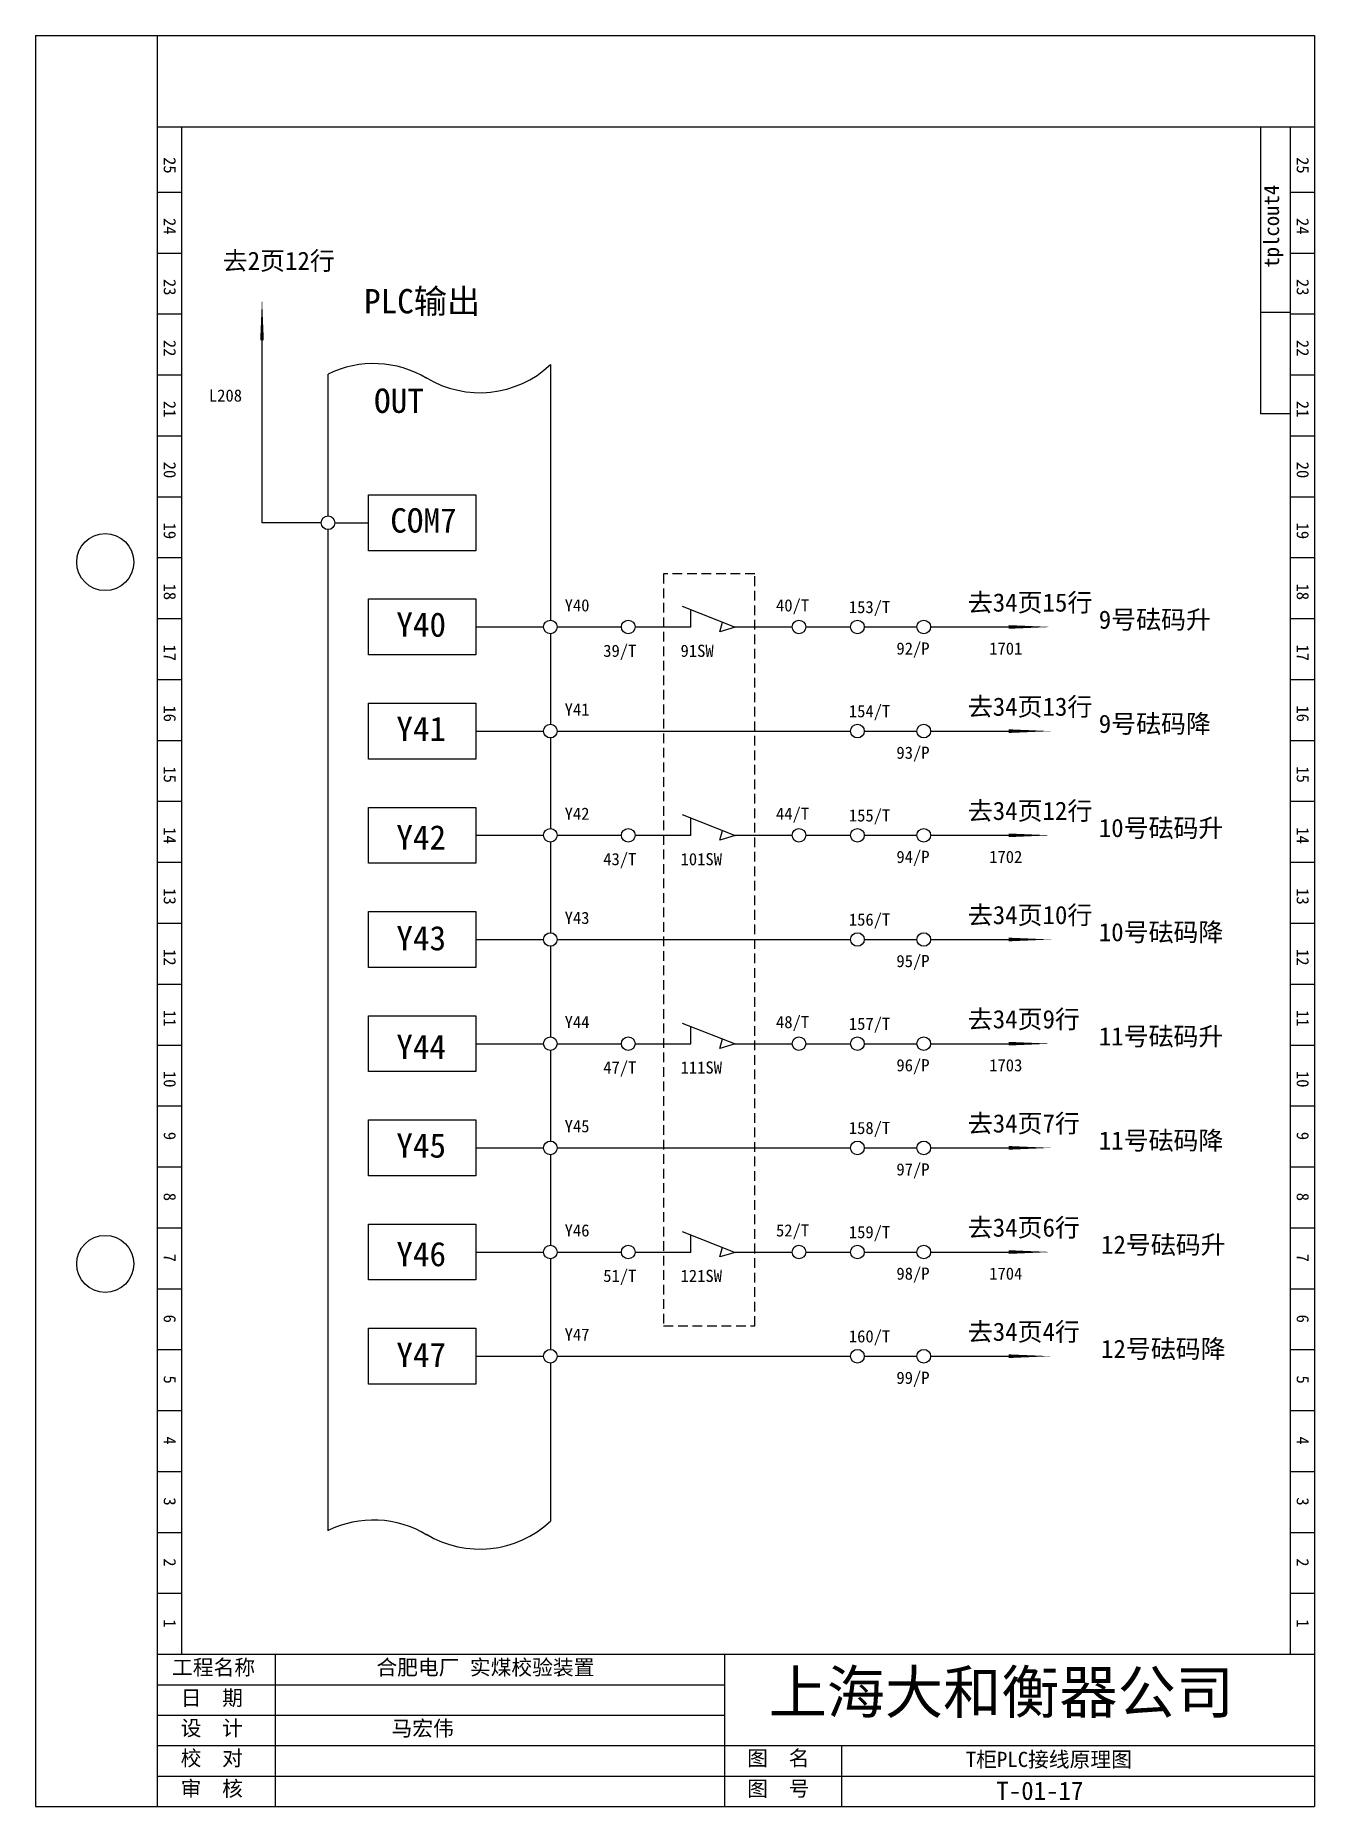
# Model space of a CAD drawing. Extents: x 370 to 580, y -51 to 240.
import ezdxf

# ---------------------------------------------------------------- set-up
doc = ezdxf.new("R2010")
doc.units = 0
doc.header["$LTSCALE"] = 0.5
doc.linetypes.add('DASHED2', pattern=[9.525, 6.35, -3.175])
doc.layers.get('0').update_dxf_attribs({"linetype": 'CONTINUOUS'})

# ---------------------------------------------------------------- blocks, each defined once
blk = doc.blocks.new('A$C1BE90A1B')
at = {"insert": (0.67, 3.86), "char_height": 2.5, "width": 44.7874, "attachment_point": 1}
blk.add_mtext('\\f宋体|b0|i0|c134|p2;T柜PLC接线原理图', dxfattribs=at)
blk = doc.blocks.new('A$C5B9B0CC9')
at = {"insert": (0.21, 3.58), "char_height": 2.5, "width": 20.5327, "attachment_point": 1}
blk.add_mtext('\\f宋体|b0|i0|c134|p2;马宏伟', dxfattribs=at)
blk = doc.blocks.new('A$C65121FEA')
at = {"ltscale": 0.5}
blk.add_blockref('A$C5B9B0CC9', (0, 0), dxfattribs=at)

msp = doc.modelspace()

# ---------------------------------------------------------------- linework, layer by layer
for p, q in [((369.82, 239.81), (579.82, 239.81)), ((369.82, 239.81), (369.82, -50.91)), ((389.82, 239.81), (389.82, -50.91)), ((579.82, 239.81), (579.82, -50.91)), ((389.82, 224.81), (579.82, 224.81)), ((393.82, 224.81), (393.82, -25.91)), ((570.94, 224.81), (570.94, 177.67)), ((575.82, 224.81), (575.82, -25.91)), ((579.82, 224.81), (579.82, -25.91)), ((389.82, 214.09), (393.82, 214.09)), ((575.82, 214.09), (579.82, 214.09)), ((389.82, 204.09), (393.82, 204.09)), ((575.82, 204.09), (579.82, 204.09)), ((389.82, 194.09), (393.82, 194.09)), ((575.81, 194.35), (570.94, 194.35)), ((575.82, 194.09), (579.82, 194.09)), ((389.82, 184.09), (393.82, 184.09)), ((575.82, 184.09), (579.82, 184.09)), ((575.81, 177.67), (570.94, 177.67)), ((389.82, 174.09), (393.82, 174.09)), ((575.82, 174.09), (579.82, 174.09)), ((389.82, 164.09), (393.82, 164.09)), ((575.82, 164.09), (579.82, 164.09)), ((389.82, 154.09), (393.82, 154.09)), ((575.82, 154.09), (579.82, 154.09)), ((389.82, 144.09), (393.82, 144.09)), ((575.82, 144.09), (579.82, 144.09)), ((389.82, 134.09), (393.82, 134.09)), ((575.82, 134.09), (579.82, 134.09)), ((389.82, 124.09), (393.82, 124.09)), ((575.82, 124.09), (579.82, 124.09)), ((389.82, 114.09), (393.82, 114.09)), ((575.82, 114.09), (579.82, 114.09)), ((389.82, 104.09), (393.82, 104.09)), ((575.82, 104.09), (579.82, 104.09)), ((389.82, 94.09), (393.82, 94.09)), ((575.82, 94.09), (579.82, 94.09)), ((389.82, 84.09), (393.82, 84.09)), ((575.82, 84.09), (579.82, 84.09)), ((389.82, 74.09), (393.82, 74.09)), ((575.82, 74.09), (579.82, 74.09)), ((389.82, 64.09), (393.82, 64.09)), ((575.82, 64.09), (579.82, 64.09)), ((389.82, 54.09), (393.82, 54.09)), ((575.82, 54.09), (579.82, 54.09)), ((389.82, 44.09), (393.82, 44.09)), ((575.82, 44.09), (579.82, 44.09)), ((389.82, 34.09), (393.82, 34.09)), ((575.82, 34.09), (579.82, 34.09)), ((389.82, 24.09), (393.82, 24.09)), ((575.82, 24.09), (579.82, 24.09)), ((389.82, 14.09), (393.82, 14.09)), ((575.82, 14.09), (579.82, 14.09)), ((389.82, 4.09), (393.82, 4.09)), ((575.82, 4.09), (579.82, 4.09)), ((389.82, -5.91), (393.82, -5.91)), ((575.82, -5.91), (579.82, -5.91)), ((389.82, -15.91), (393.82, -15.91)), ((575.82, -15.91), (579.82, -15.91)), ((389.82, -25.91), (579.82, -25.91)), ((409.2, -25.91), (409.2, -50.91)), ((482.93, -25.91), (482.93, -50.91)), ((389.82, -30.91), (482.93, -30.91)), ((389.82, -35.91), (482.93, -35.91)), ((389.82, -40.91), (579.82, -40.91)), ((502.18, -40.91), (502.18, -50.91)), ((389.82, -45.91), (579.82, -45.91)), ((369.82, -50.91), (579.82, -50.91))]:
    msp.add_line(p, q)
at = {"ltscale": 0.5}
for p, q in [((407.02, 159.81), (407.02, 189.75)), ((416.74, 159.81), (407.02, 159.81)), ((418.98, 159.81), (424.51, 159.81)), ((476.01, 146.1), (484.7, 142.66)), ((477.43, 142.66), (477.43, 145.54)), ((442.12, 142.71), (453.24, 142.71)), ((455.48, 142.71), (466.02, 142.71)), ((468.26, 142.71), (477.43, 142.71)), ((482.17, 141.92), (482.61, 143.49)), ((484.7, 142.66), (482.17, 141.92)), ((484.58, 142.71), (494.05, 142.71)), ((496.29, 142.71), (503.66, 142.71)), ((505.89, 142.71), (514.54, 142.71)), ((516.78, 142.71), (529.59, 142.71)), ((442.12, 125.61), (453.24, 125.61)), ((455.48, 125.61), (503.66, 125.61)), ((505.89, 125.61), (514.54, 125.61)), ((516.78, 125.61), (529.59, 125.61)), ((476.01, 111.9), (484.7, 108.46)), ((477.43, 108.46), (477.43, 111.34)), ((442.12, 108.51), (453.24, 108.51)), ((455.48, 108.51), (466.02, 108.51)), ((468.26, 108.51), (477.43, 108.51)), ((482.17, 107.72), (482.61, 109.29)), ((484.7, 108.46), (482.17, 107.72)), ((484.58, 108.51), (494.05, 108.51)), ((496.29, 108.51), (503.66, 108.51)), ((505.89, 108.51), (514.54, 108.51)), ((516.78, 108.51), (529.59, 108.51)), ((442.12, 91.41), (453.24, 91.41)), ((455.48, 91.41), (503.66, 91.41)), ((505.89, 91.41), (514.54, 91.41)), ((516.78, 91.41), (529.59, 91.41)), ((476.01, 77.7), (484.7, 74.26)), ((477.43, 74.26), (477.43, 77.14)), ((442.12, 74.31), (453.24, 74.31)), ((455.48, 74.31), (466.02, 74.31)), ((468.26, 74.31), (477.43, 74.31)), ((482.17, 73.52), (482.61, 75.09)), ((484.7, 74.26), (482.17, 73.52)), ((484.58, 74.31), (494.05, 74.31)), ((496.29, 74.31), (503.66, 74.31)), ((505.89, 74.31), (514.54, 74.31)), ((516.78, 74.31), (529.59, 74.31)), ((442.12, 57.21), (453.24, 57.21)), ((455.48, 57.21), (503.66, 57.21)), ((455.48, 57.21), (503.66, 57.21)), ((505.89, 57.21), (514.54, 57.21)), ((505.89, 57.21), (514.54, 57.21)), ((516.78, 57.21), (529.59, 57.21)), ((516.78, 57.21), (529.59, 57.21)), ((476.01, 43.5), (484.7, 40.06)), ((477.43, 40.06), (477.43, 42.94)), ((482.17, 39.32), (482.61, 40.89)), ((442.12, 40.11), (453.24, 40.11)), ((455.48, 40.11), (466.02, 40.11)), ((468.26, 40.11), (477.43, 40.11)), ((484.7, 40.06), (482.17, 39.32)), ((484.58, 40.11), (494.05, 40.11)), ((496.29, 40.11), (503.66, 40.11)), ((505.89, 40.11), (514.54, 40.11)), ((516.78, 40.11), (529.59, 40.11)), ((442.12, 23.01), (453.24, 23.01)), ((455.48, 23.01), (503.66, 23.01)), ((505.89, 23.01), (514.54, 23.01)), ((516.78, 23.01), (529.59, 23.01))]:
    msp.add_line(p, q, dxfattribs=at)
at = {"linetype": 'DASHED2', "ltscale": 0.5}
for p, q in [((472.94, 151.42), (472.94, 27.99)), ((487.92, 151.42), (472.94, 151.42)), ((487.92, 27.99), (487.92, 151.42)), ((472.94, 27.99), (487.92, 27.99))]:
    msp.add_line(p, q, dxfattribs=at)
at = {"ltscale": 0.5}
for points in [[(407.02, 189.75, 0.6, 0, 0), (407.02, 196.75, 0, 0, 0)], [(529.59, 142.71, 0.6, 0, 0), (536.59, 142.71, 0, 0, 0)], [(529.59, 125.61, 0.6, 0, 0), (536.59, 125.61, 0, 0, 0)], [(529.59, 108.51, 0.6, 0, 0), (536.59, 108.51, 0, 0, 0)], [(529.59, 91.41, 0.6, 0, 0), (536.59, 91.41, 0, 0, 0)], [(529.59, 74.31, 0.6, 0, 0), (536.59, 74.31, 0, 0, 0)], [(529.59, 57.21, 0.6, 0, 0), (536.59, 57.21, 0, 0, 0)], [(529.59, 40.11, 0.6, 0, 0), (536.59, 40.11, 0, 0, 0)], [(529.59, 23.01, 0.6, 0, 0), (536.59, 23.01, 0, 0, 0)]]:
    msp.add_lwpolyline(points, format="xyseb", dxfattribs=at)
for points in [[(417.86, 168.74), (417.86, 184.19)], [(454.36, 185.77), (454.36, 143.83)], [(417.86, 160.93), (417.86, 179.34)], [(417.86, -5.63), (417.86, 158.69)], [(454.36, 141.59), (454.36, 126.73)], [(454.36, 124.49), (454.36, 109.63)], [(454.36, 107.39), (454.36, 92.53)], [(454.36, 90.29), (454.36, 75.43)], [(454.36, 73.19), (454.36, 58.33)], [(454.36, 56.09), (454.36, 41.23)], [(454.36, 38.99), (454.36, 24.13)], [(454.36, 27.78), (454.36, 24.13)], [(454.36, 21.89), (454.36, 7.03)], [(454.36, 21.89), (454.36, -4.06)]]:
    msp.add_lwpolyline(points)
for points in [[(424.51, 164.4), (442.12, 164.4), (442.12, 155.22), (424.51, 155.22)], [(424.51, 147.3), (442.12, 147.3), (442.12, 138.12), (424.51, 138.12)], [(424.51, 130.2), (442.12, 130.2), (442.12, 121.02), (424.51, 121.02)], [(424.51, 113.1), (442.12, 113.1), (442.12, 103.92), (424.51, 103.92)], [(424.51, 96), (442.12, 96), (442.12, 86.82), (424.51, 86.82)], [(424.51, 78.9), (442.12, 78.9), (442.12, 69.72), (424.51, 69.72)], [(424.51, 61.8), (442.12, 61.8), (442.12, 52.62), (424.51, 52.62)], [(424.51, 44.7), (442.12, 44.7), (442.12, 35.52), (424.51, 35.52)], [(424.51, 27.6), (442.12, 27.6), (442.12, 18.42), (424.51, 18.42)]]:
    msp.add_lwpolyline(points, close=True)
for centre in [(417.86, 159.81), (454.36, 142.71), (467.14, 142.71), (495.17, 142.71), (504.77, 142.71), (515.66, 142.71), (454.36, 125.61), (504.77, 125.61), (515.66, 125.61), (454.36, 108.51), (467.14, 108.51), (495.17, 108.51), (504.77, 108.51), (515.66, 108.51), (454.36, 91.41), (504.77, 91.41), (515.66, 91.41), (454.36, 74.31), (467.14, 74.31), (495.17, 74.31), (504.77, 74.31), (515.66, 74.31), (454.36, 57.21), (504.77, 57.21), (515.66, 57.21), (454.36, 40.11), (467.14, 40.11), (495.17, 40.11), (504.77, 40.11), (515.66, 40.11), (454.36, 23.01), (504.77, 23.01), (515.66, 23.01)]:
    msp.add_circle(centre, 1.12, dxfattribs=at)
for centre in [(381.28, 153.36), (381.28, 38.17)]:
    msp.add_circle(centre, 4.68)
for centre, start, end in [((425.33, 169.05), 58.7064, 116.2668), ((442.77, 198.05), 238.7064, 313.3355), ((425.33, -20.77), 58.7064, 116.2668), ((442.77, 8.23), 238.7064, 313.3355)]:
    msp.add_arc(centre, 16.89, start, end, dxfattribs=at)

# ---------------------------------------------------------------- block references
for name, p in [('A$C65121FEA', (428.07, -40.4)), ('A$C1BE90A1B', (521.9, -45.78))]:
    msp.add_blockref(name, p, dxfattribs=at)

# ---------------------------------------------------------------- texts
at = {"char_height": 2, "width": 13.8727, "attachment_point": 1, "rotation": 270}
for s, insert in [('25', (392.89, 219.84)), ('25', (578.89, 219.84)), ('24', (392.89, 209.84)), ('24', (578.89, 209.84)), ('23', (392.89, 199.84)), ('23', (578.89, 199.84)), ('22', (392.89, 189.84)), ('22', (578.89, 189.84)), ('21', (392.89, 179.84)), ('21', (578.89, 179.84)), ('20', (392.89, 169.84)), ('20', (578.89, 169.84)), ('19', (392.89, 159.84)), ('19', (578.89, 159.84)), ('18', (392.89, 149.84)), ('18', (578.89, 149.84)), ('17', (392.89, 139.84)), ('17', (578.89, 139.84)), ('16', (392.89, 129.84)), ('16', (578.89, 129.84)), ('15', (392.89, 119.84)), ('15', (578.89, 119.84)), ('14', (392.89, 109.84)), ('14', (578.89, 109.84)), ('13', (392.89, 99.84)), ('13', (578.89, 99.84)), ('12', (392.89, 89.84)), ('12', (578.89, 89.84)), ('11', (392.89, 79.84)), ('11', (578.89, 79.84)), ('10', (392.89, 69.84)), ('10', (578.89, 69.84)), ('9', (392.89, 59.84)), ('9', (578.89, 59.84)), ('8', (392.89, 49.84)), ('8', (578.89, 49.84)), ('7', (392.89, 39.84)), ('7', (578.89, 39.84)), ('6', (392.89, 29.84)), ('6', (578.89, 29.84)), ('5', (392.89, 19.84)), ('5', (578.89, 19.84)), ('4', (392.89, 9.84)), ('4', (578.89, 9.84)), ('3', (392.89, -0.16)), ('3', (578.89, -0.16)), ('2', (392.89, -10.16)), ('2', (578.89, -10.16)), ('1', (392.89, -20.16)), ('1', (578.89, -20.16))]:
    msp.add_mtext(s, dxfattribs=dict(at, insert=insert))
at = {"ltscale": 0.5, "insert": (571.49, 201.69), "char_height": 2.5, "width": 19.7563, "attachment_point": 1, "rotation": 90}
msp.add_mtext('tplcout4', dxfattribs=at)
at = {"ltscale": 0.5, "width": 51.3886, "attachment_point": 1}
for s, insert, char_height in [('\\f宋体|b0|i0|c134|p2;去2页12行', (400.57, 204.31), 3), ('\\f宋体|b0|i0|c134|p2;PLC输出', (423.77, 198.18), 4), ('\\f宋体|b0|i0|c134|p2;OUT', (425.42, 181.84), 4), ('\\f宋体|b0|i0|c134|p2;COM7', (428.08, 162.2), 4), ('\\f宋体|b0|i0|c134|p2;去34页15行', (522.89, 148.23), 3), ('\\f宋体|b0|i0|c134|p2;9号砝码升', (544.39, 145.42), 3), ('\\f宋体|b0|i0|c134|p2;Y40', (429.07, 145.1), 4), ('\\f宋体|b0|i0|c134|p2;去34页13行', (522.89, 131.13), 3), ('\\f宋体|b0|i0|c134|p2;Y41', (429.07, 128), 4), ('\\f宋体|b0|i0|c134|p2;9号砝码降', (544.39, 128.32), 3), ('\\f宋体|b0|i0|c134|p2;去34页12行', (522.89, 114.03), 3), ('\\f宋体|b0|i0|c134|p2;10号砝码升', (544.39, 111.22), 3), ('\\f宋体|b0|i0|c134|p2;Y42', (429.07, 110.18), 4), ('\\f宋体|b0|i0|c134|p2;去34页10行', (522.89, 96.93), 3), ('\\f宋体|b0|i0|c134|p2;Y43', (429.07, 93.63), 4), ('\\f宋体|b0|i0|c134|p2;10号砝码降', (544.39, 94.12), 3), ('\\f宋体|b0|i0|c134|p2;去34页9行', (522.89, 79.83), 3), ('\\f宋体|b0|i0|c134|p2;Y44', (429.07, 75.81), 4), ('\\f宋体|b0|i0|c134|p2;11号砝码升', (544.39, 77.02), 3), ('\\f宋体|b0|i0|c134|p2;去34页7行', (522.89, 62.73), 3), ('\\f宋体|b0|i0|c134|p2;Y45', (429.07, 59.6), 4), ('\\f宋体|b0|i0|c134|p2;11号砝码降', (544.39, 59.92), 3), ('\\f宋体|b0|i0|c134|p2;去34页6行', (522.89, 45.63), 3), ('\\f宋体|b0|i0|c134|p2;Y46', (429.07, 41.78), 4), ('\\f宋体|b0|i0|c134|p2;12号砝码升', (544.76, 42.82), 3), ('\\f宋体|b0|i0|c134|p2;去34页4行', (522.89, 28.53), 3), ('\\f宋体|b0|i0|c134|p2;Y47', (429.07, 25.23), 4), ('\\f宋体|b0|i0|c134|p2;12号砝码降', (544.76, 25.72), 3)]:
    msp.add_mtext(s, dxfattribs=dict(at, insert=insert, char_height=char_height))
at = {"attachment_point": 1}
for s, insert, char_height, width in [('L208', (398.3, 181.7), 2, 13.8727), ('Y40', (456.7, 147.26), 2, 13.8727), ('40/T', (491.4, 147.26), 2, 13.8727), ('153/T', (503.36, 146.98), 2, 13.8727), ('39/T', (463.04, 139.8), 2, 13.8727), ('91SW', (475.73, 139.8), 2, 13.8727), ('92/P', (511.17, 140.17), 2, 13.8727), ('1701', (526.4, 140.17), 2, 13.8727), ('Y41', (456.7, 130.16), 2, 13.8727), ('154/T', (503.36, 129.88), 2, 13.8727), ('93/P', (511.17, 123.07), 2, 13.8727), ('Y42', (456.7, 113.06), 2, 13.8727), ('44/T', (491.4, 113.06), 2, 13.8727), ('155/T', (503.36, 112.78), 2, 13.8727), ('43/T', (463.04, 105.6), 2, 13.8727), ('101SW', (475.73, 105.6), 2, 13.8727), ('94/P', (511.17, 105.97), 2, 13.8727), ('1702', (526.4, 105.97), 2, 13.8727), ('Y43', (456.7, 95.96), 2, 13.8727), ('156/T', (503.36, 95.68), 2, 13.8727), ('95/P', (511.17, 88.87), 2, 13.8727), ('Y44', (456.7, 78.86), 2, 13.8727), ('48/T', (491.4, 78.86), 2, 13.8727), ('157/T', (503.36, 78.58), 2, 13.8727), ('47/T', (463.04, 71.4), 2, 13.8727), ('111SW', (475.73, 71.4), 2, 13.8727), ('96/P', (511.17, 71.77), 2, 13.8727), ('1703', (526.4, 71.77), 2, 13.8727), ('Y45', (456.7, 61.76), 2, 13.8727), ('158/T', (503.36, 61.48), 2, 13.8727), ('97/P', (511.17, 54.67), 2, 13.8727), ('Y46', (456.7, 44.66), 2, 13.8727), ('52/T', (491.4, 44.66), 2, 13.8727), ('159/T', (503.36, 44.38), 2, 13.8727), ('51/T', (463.04, 37.2), 2, 13.8727), ('121SW', (475.73, 37.2), 2, 13.8727), ('98/P', (511.17, 37.57), 2, 13.8727), ('1704', (526.4, 37.57), 2, 13.8727), ('Y47', (456.7, 27.56), 2, 13.8727), ('160/T', (503.36, 27.28), 2, 13.8727), ('99/P', (511.17, 20.47), 2, 13.8727), ('\\f宋体|b0|i0|c134|p2;工程名称', (392.25, -26.81), 2.5, 20.5327), ('\\f宋体|b0|i0|c134|p2;合肥电厂 实煤校验装置', (425.8, -26.81), 2.5, 44.7874), ('\\f宋体|b0|i0|c134|p2;上海大和衡器公司', (490.19, -28.62), 7, 127.4816), ('\\f宋体|b0|i0|c134|p2;日  期', (393.66, -31.81), 2.5, 20.5327), ('\\f宋体|b0|i0|c134|p2;设  计', (393.66, -36.78), 2.5, 20.5327), ('\\f宋体|b0|i0|c134|p2;校  对', (393.66, -41.71), 2.5, 20.5327), ('\\f宋体|b0|i0|c134|p2;图  名', (486.67, -41.71), 2.5, 20.5327), ('\\f宋体|b0|i0|c134|p2;审  核', (393.66, -46.71), 2.5, 20.5327), ('\\f宋体|b0|i0|c134|p2;图  号', (486.67, -46.71), 2.5, 20.5327), ('T-01-17', (527.58, -46.82), 3, 13.8727)]:
    msp.add_mtext(s, dxfattribs=dict(at, insert=insert, char_height=char_height, width=width))

doc.saveas('drawing.dxf')
